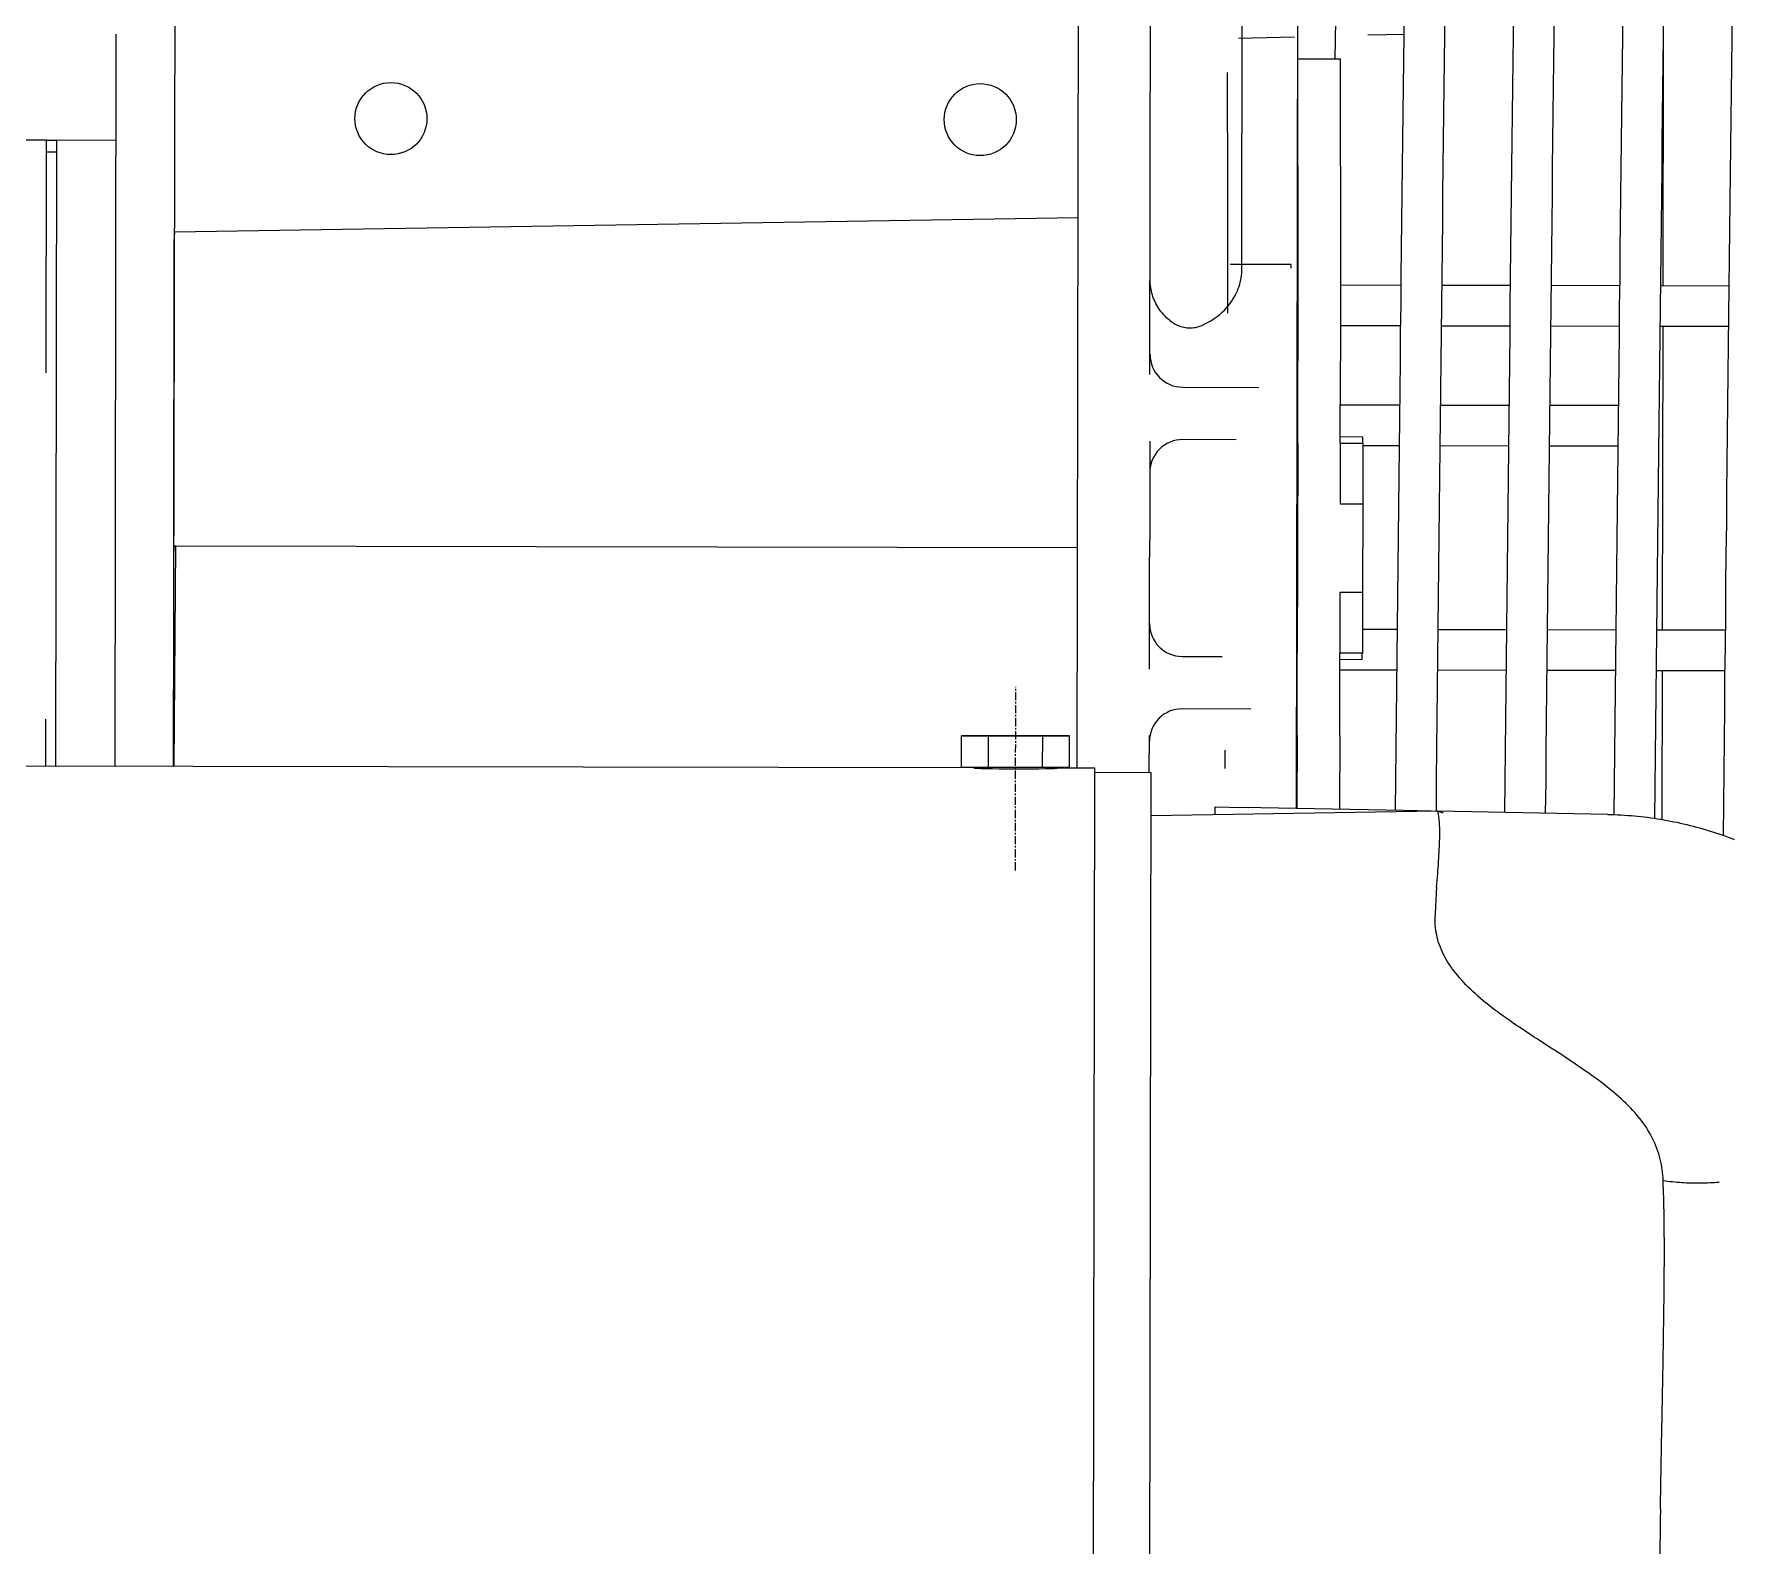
# Model space of a CAD drawing. Extents: x 766778 to 845620, y 133762 to 209800.
# Drawn here: x 786661.9 to 786921.5, y 190345.1 to 190576 of the extents above; entities that cross this region are included whole.
import ezdxf

# ---------------------------------------------------------------- set-up
doc = ezdxf.new("R2010")
doc.units = 0
doc.header["$MEASUREMENT"] = 0
doc.linetypes.add('CENTER', pattern=[2, 1.25, -0.25, 0.25, -0.25])
doc.layers.get('0').update_dxf_attribs({"color": 1, "linetype": 'CONTINUOUS'})
doc.layers.add('CENTER_LINES', color=1, linetype='CENTER')
doc.layers.add('LA-4748_SHOWN', color=2, linetype='CONTINUOUS', lineweight=53)
doc.layers.add('LA-5075_SHOWN', color=2, linetype='CONTINUOUS', lineweight=53)

# ---------------------------------------------------------------- blocks, each defined once
blk = doc.blocks.new('HE 3516C HSL RH')
at = {"layer": 'LA-5075_SHOWN', "color": 252, "lineweight": 5}
for p, q in [((-6412.33, 185.54), (-6403.76, 185.77)), ((-6392.56, 186.07), (-6387.05, 186.22)), ((-6404.19, 150.97), (-6413.54, 150.97)), ((-6404.18, 150.42), (-6404.19, 150.97)), ((-6414.18, 76.82), (-6414.2, 74.03))]:
    blk.add_line(p, q, dxfattribs=at)
at = {"layer": 'LA-5075_SHOWN', "color": 252, "lineweight": 5, "flags": 128}
blk.add_lwpolyline([(-6414.01, 180.29), (-6413.95, 161.91), (-6413.93, 143.53)], dxfattribs=at)
blk = doc.blocks.new('A$C7EB86452')
at = {"rotation": 352.0000000000881}
blk.add_blockref('HE 3516C HSL RH', (6185.31, -1654.92), dxfattribs=at)
blk = doc.blocks.new('ENGINE')
at = {"layer": 'CENTER_LINES', "color": 252, "lineweight": 5}
blk.add_line((945760.83, 205138.4), (945760.98, 205166.45), dxfattribs=at)
at = {"layer": 'LA-4748_SHOWN', "color": 252, "lineweight": 5}
for p, q in [((945632.33, 205154.72), (945633.74, 205423.56)), ((945770.32, 205153.99), (945771.37, 205352.92)), ((945795.72, 205230.1), (945796.04, 205290.5)), ((945803.79, 205147.72), (945804.53, 205288.95)), ((945781.64, 205214.08), (945781.98, 205279.44)), ((945820.63, 205265.74), (945820.69, 205269.63)), ((945826.86, 205269.59), (945826.8, 205265.71)), ((945837.33, 205265.61), (945837.39, 205269.51)), ((945843.56, 205269.47), (945843.5, 205265.58)), ((945854.02, 205265.49), (945854.09, 205269.39)), ((945860.26, 205269.31), (945860.2, 205265.4)), ((945810.14, 205267.97), (945810.09, 205265.08)), ((945870.72, 205264.99), (945870.78, 205268.98)), ((945623.91, 205266.6), (945623.33, 205154.76)), ((945810.09, 205265.08), (945810.05, 205262.17)), ((945820.57, 205261.81), (945820.63, 205265.74)), ((945826.8, 205265.71), (945826.74, 205261.78)), ((945837.26, 205261.67), (945837.33, 205265.61)), ((945843.5, 205265.58), (945843.44, 205261.64)), ((945853.96, 205261.54), (945854.02, 205265.49)), ((945860.19, 205264.69), (945859.99, 205227.38)), ((945860.2, 205265.4), (945860.14, 205261.44)), ((945870.66, 205260.96), (945870.72, 205264.99)), ((945804.39, 205262.2), (945810.89, 205262.17)), ((945820.5, 205257.84), (945820.57, 205261.81)), ((945826.74, 205261.78), (945826.68, 205257.8)), ((945837.2, 205257.69), (945837.26, 205261.67)), ((945843.44, 205261.64), (945843.38, 205257.65)), ((945853.9, 205257.55), (945853.96, 205261.54)), ((945860.14, 205261.44), (945860.08, 205257.43)), ((945870.59, 205256.89), (945870.66, 205260.96)), ((945820.44, 205253.83), (945820.5, 205257.84)), ((945826.68, 205257.8), (945826.62, 205253.78)), ((945837.14, 205253.67), (945837.2, 205257.69)), ((945843.38, 205257.65), (945843.32, 205253.62)), ((945853.84, 205253.52), (945853.9, 205257.55)), ((945860.08, 205257.43), (945860.01, 205253.38)), ((945870.53, 205252.77), (945870.59, 205256.89)), ((945820.38, 205249.77), (945820.44, 205253.83)), ((945826.62, 205253.78), (945826.56, 205249.72)), ((945837.08, 205249.61), (945837.14, 205253.67)), ((945843.32, 205253.62), (945843.25, 205249.55)), ((945853.78, 205249.45), (945853.84, 205253.52)), ((945860.01, 205253.38), (945859.95, 205249.29)), ((945870.47, 205248.6), (945870.53, 205252.77)), ((945613.25, 205250.43), (945598.27, 205250.51)), ((945613.07, 205214.91), (945613.25, 205250.44)), ((945613.25, 205250.44), (945614.83, 205250.43)), ((945613.25, 205248.66), (945614.82, 205248.65)), ((945614.33, 205154.81), (945614.83, 205250.45)), ((945614.83, 205250.45), (945623.83, 205250.4)), ((945820.32, 205245.67), (945820.38, 205249.77)), ((945826.56, 205249.72), (945826.49, 205245.62)), ((945837.02, 205245.5), (945837.08, 205249.61)), ((945843.25, 205249.55), (945843.19, 205245.44)), ((945853.72, 205245.34), (945853.78, 205249.45)), ((945859.95, 205249.29), (945859.89, 205245.16)), ((945870.4, 205244.39), (945870.47, 205248.6)), ((945804.33, 205243.61), (945804.22, 205216.01)), ((945810.83, 205243.57), (945810.72, 205215.98)), ((945820.26, 205241.53), (945820.32, 205245.67)), ((945826.49, 205245.62), (945826.43, 205241.48)), ((945836.96, 205241.35), (945837.02, 205245.5)), ((945843.19, 205245.44), (945843.13, 205241.29)), ((945853.65, 205241.18), (945853.72, 205245.34)), ((945859.89, 205245.16), (945859.83, 205240.99)), ((945870.34, 205240.14), (945870.4, 205244.39)), ((945820.19, 205237.36), (945820.26, 205241.53)), ((945826.43, 205241.48), (945826.37, 205237.3)), ((945836.89, 205237.17), (945836.96, 205241.35)), ((945843.13, 205241.29), (945843.07, 205237.11)), ((945853.59, 205236.99), (945853.65, 205241.18)), ((945859.83, 205240.99), (945859.76, 205236.78)), ((945632.76, 205236.38), (945770.77, 205238.06)), ((945870.28, 205235.85), (945870.34, 205240.14)), ((945632.76, 205236.38), (945632.66, 205234.83)), ((945820.13, 205233.14), (945820.19, 205237.36)), ((945826.37, 205237.3), (945826.31, 205233.09)), ((945836.83, 205232.95), (945836.89, 205237.17)), ((945843.07, 205237.11), (945843, 205232.88)), ((945853.53, 205232.75), (945853.59, 205236.99)), ((945859.76, 205236.78), (945859.7, 205232.53)), ((945870.21, 205231.52), (945870.28, 205235.85)), ((945632.66, 205234.83), (945632.41, 205186.81)), ((945820.07, 205228.89), (945820.13, 205233.14)), ((945826.31, 205233.09), (945826.24, 205228.84)), ((945836.77, 205228.69), (945836.83, 205232.95)), ((945843, 205232.88), (945842.94, 205228.62)), ((945853.47, 205228.49), (945853.53, 205232.75)), ((945859.7, 205232.53), (945859.64, 205228.25)), ((945870.15, 205227.16), (945870.21, 205231.52)), ((945781.72, 205228.25), (945781.72, 205228.56)), ((945781.74, 205227.95), (945781.72, 205228.25)), ((945781.76, 205227.65), (945781.74, 205227.95)), ((945795.29, 205227.47), (945795.39, 205227.8)), ((945795.39, 205227.8), (945795.48, 205228.13)), ((945795.48, 205228.13), (945795.55, 205228.45)), ((945795.55, 205228.45), (945795.61, 205228.78)), ((945795.61, 205228.78), (945795.66, 205229.11)), ((945795.66, 205229.11), (945795.7, 205229.44)), ((945795.7, 205229.44), (945795.72, 205229.77)), ((945795.72, 205229.77), (945795.72, 205230.1)), ((945820.01, 205224.61), (945820.07, 205228.89)), ((945826.24, 205228.84), (945826.18, 205224.55)), ((945836.7, 205224.39), (945836.77, 205228.69)), ((945842.94, 205228.62), (945842.88, 205224.33)), ((945853.4, 205224.18), (945853.47, 205228.49)), ((945859.64, 205228.25), (945859.57, 205223.93)), ((945781.8, 205227.35), (945781.76, 205227.65)), ((945781.85, 205227.06), (945781.8, 205227.35)), ((945781.91, 205226.77), (945781.85, 205227.06)), ((945781.97, 205226.49), (945781.91, 205226.77)), ((945782.05, 205226.21), (945781.97, 205226.49)), ((945782.14, 205225.94), (945782.05, 205226.21)), ((945782.24, 205225.67), (945782.14, 205225.94)), ((945782.35, 205225.4), (945782.24, 205225.67)), ((945782.47, 205225.14), (945782.35, 205225.4)), ((945782.59, 205224.88), (945782.47, 205225.14)), ((945793.9, 205224.84), (945794.14, 205225.17)), ((945794.14, 205225.17), (945794.35, 205225.5)), ((945794.35, 205225.5), (945794.55, 205225.83)), ((945794.55, 205225.83), (945794.73, 205226.16)), ((945794.73, 205226.16), (945794.89, 205226.48)), ((945794.89, 205226.48), (945795.04, 205226.81)), ((945795.04, 205226.81), (945795.17, 205227.14)), ((945795.17, 205227.14), (945795.29, 205227.47)), ((945810.77, 205227.64), (945820.05, 205227.59)), ((945826.22, 205227.56), (945836.75, 205227.5)), ((945842.92, 205227.47), (945853.45, 205227.41)), ((945859.62, 205227.38), (945870.15, 205227.32)), ((945870.08, 205222.76), (945870.15, 205227.16)), ((945782.73, 205224.63), (945782.59, 205224.88)), ((945782.87, 205224.37), (945782.73, 205224.63)), ((945783.03, 205224.13), (945782.87, 205224.37)), ((945783.19, 205223.88), (945783.03, 205224.13)), ((945783.37, 205223.64), (945783.19, 205223.88)), ((945783.56, 205223.41), (945783.37, 205223.64)), ((945783.76, 205223.18), (945783.56, 205223.41)), ((945783.97, 205222.95), (945783.76, 205223.18)), ((945784.2, 205222.73), (945783.97, 205222.95)), ((945784.43, 205222.52), (945784.2, 205222.73)), ((945784.68, 205222.31), (945784.43, 205222.52)), ((945790.95, 205222.23), (945791.46, 205222.56)), ((945791.46, 205222.56), (945791.92, 205222.88)), ((945791.92, 205222.88), (945792.33, 205223.21)), ((945792.33, 205223.21), (945792.7, 205223.54)), ((945792.7, 205223.54), (945793.04, 205223.86)), ((945793.04, 205223.86), (945793.36, 205224.19)), ((945793.36, 205224.19), (945793.64, 205224.52)), ((945793.64, 205224.52), (945793.9, 205224.84)), ((945819.94, 205220.29), (945820.01, 205224.61)), ((945826.18, 205224.55), (945826.12, 205220.24)), ((945836.64, 205220.07), (945836.7, 205224.39)), ((945842.88, 205224.33), (945842.82, 205220.01)), ((945853.34, 205219.85), (945853.4, 205224.18)), ((945859.57, 205223.93), (945859.51, 205219.58)), ((945870.02, 205218.32), (945870.08, 205222.76)), ((945784.68, 205222.31), (945784.86, 205222.17)), ((945784.86, 205222.17), (945785.04, 205222.04)), ((945785.04, 205222.04), (945785.23, 205221.92)), ((945785.23, 205221.92), (945785.42, 205221.8)), ((945785.42, 205221.8), (945785.61, 205221.69)), ((945785.61, 205221.69), (945785.81, 205221.6)), ((945785.81, 205221.6), (945786.01, 205221.51)), ((945786.01, 205221.51), (945786.22, 205221.43)), ((945786.22, 205221.43), (945786.43, 205221.36)), ((945786.43, 205221.36), (945786.64, 205221.3)), ((945786.64, 205221.3), (945786.85, 205221.25)), ((945786.85, 205221.25), (945787.07, 205221.21)), ((945787.07, 205221.21), (945787.29, 205221.18)), ((945787.29, 205221.18), (945787.51, 205221.16)), ((945787.51, 205221.16), (945787.73, 205221.16)), ((945787.73, 205221.16), (945787.96, 205221.16)), ((945787.96, 205221.16), (945788.18, 205221.18)), ((945788.18, 205221.18), (945788.4, 205221.2)), ((945788.4, 205221.2), (945788.62, 205221.24)), ((945788.62, 205221.24), (945788.83, 205221.29)), ((945788.83, 205221.29), (945789.05, 205221.35)), ((945789.05, 205221.35), (945789.26, 205221.41)), ((945789.26, 205221.41), (945789.47, 205221.49)), ((945789.47, 205221.49), (945789.68, 205221.58)), ((945789.68, 205221.58), (945790.36, 205221.9)), ((945790.36, 205221.9), (945790.95, 205222.23)), ((945810.74, 205221.44), (945819.96, 205221.39)), ((945819.88, 205215.95), (945819.94, 205220.29)), ((945826.12, 205220.24), (945826.05, 205215.89)), ((945826.13, 205221.36), (945836.66, 205221.3)), ((945836.58, 205215.71), (945836.64, 205220.07)), ((945842.82, 205220.01), (945842.75, 205215.64)), ((945842.83, 205221.27), (945853.36, 205221.21)), ((945859.53, 205221.18), (945870.06, 205221.12)), ((945859.96, 205221.18), (945859.71, 205174.76)), ((945853.28, 205215.48), (945853.34, 205219.85)), ((945859.51, 205219.58), (945859.45, 205215.19)), ((945869.95, 205213.85), (945870.02, 205218.32)), ((945819.82, 205211.57), (945819.88, 205215.95)), ((945826.05, 205215.89), (945825.99, 205211.5)), ((945836.51, 205211.32), (945836.58, 205215.71)), ((945842.75, 205215.64), (945842.69, 205211.25)), ((945853.21, 205211.08), (945853.28, 205215.48)), ((945859.45, 205215.19), (945859.38, 205210.77)), ((945786.63, 205212.11), (945798.26, 205212.04)), ((945869.89, 205209.35), (945869.95, 205213.85)), ((945819.75, 205207.15), (945819.82, 205211.57)), ((945825.99, 205211.5), (945825.93, 205207.08)), ((945836.45, 205206.9), (945836.51, 205211.32)), ((945842.69, 205211.25), (945842.62, 205206.82)), ((945853.15, 205206.65), (945853.21, 205211.08)), ((945859.38, 205210.77), (945859.32, 205206.31)), ((945819.78, 205209.24), (945810.69, 205209.28)), ((945819.69, 205202.71), (945819.75, 205207.15)), ((945825.93, 205207.08), (945825.86, 205202.63)), ((945836.48, 205209.15), (945825.96, 205209.2)), ((945853.18, 205209.06), (945842.66, 205209.11)), ((945869.82, 205204.81), (945869.89, 205209.35)), ((945814.09, 205204.4), (945810.67, 205204.42)), ((945836.39, 205202.45), (945836.45, 205206.9)), ((945842.62, 205206.82), (945842.56, 205202.36)), ((945853.08, 205202.18), (945853.15, 205206.65)), ((945859.32, 205206.31), (945859.25, 205201.83)), ((945869.76, 205200.24), (945869.82, 205204.81)), ((945781.59, 205203.86), (945781.51, 205188.83)), ((945794.78, 205204.06), (945786.59, 205204.11)), ((945804.16, 205203.45), (945803.99, 205171.45)), ((945810.66, 205203.42), (945810.61, 205194.18)), ((945814.15, 205203.4), (945810.66, 205203.42)), ((945819.69, 205203.04), (945814.15, 205203.06)), ((945819.63, 205198.23), (945819.69, 205202.71)), ((945825.86, 205202.63), (945825.8, 205198.15)), ((945836.39, 205202.95), (945825.87, 205203)), ((945836.32, 205197.96), (945836.39, 205202.45)), ((945842.56, 205202.36), (945842.5, 205197.87)), ((945853.09, 205202.86), (945842.57, 205202.92)), ((945853.02, 205197.69), (945853.08, 205202.18)), ((945859.25, 205201.83), (945859.19, 205197.31)), ((945869.69, 205195.64), (945869.76, 205200.24)), ((945819.56, 205193.73), (945819.63, 205198.23)), ((945825.8, 205198.15), (945825.74, 205193.64)), ((945836.26, 205193.45), (945836.32, 205197.96)), ((945842.5, 205197.87), (945842.43, 205193.35)), ((945852.96, 205193.16), (945853.02, 205197.69)), ((945859.19, 205197.31), (945859.12, 205192.77)), ((945814.11, 205194.16), (945810.61, 205194.18)), ((945814.04, 205180.64), (945814.11, 205194.16)), ((945869.63, 205191.01), (945869.69, 205195.64)), ((945819.5, 205189.2), (945819.56, 205193.73)), ((945825.74, 205193.64), (945825.67, 205189.11)), ((945836.19, 205188.91), (945836.26, 205193.45)), ((945842.43, 205193.35), (945842.37, 205188.81)), ((945852.89, 205188.61), (945852.96, 205193.16)), ((945859.12, 205192.77), (945859.06, 205188.2)), ((945781.48, 205183.57), (945781.51, 205188.83)), ((945819.43, 205184.64), (945819.5, 205189.2)), ((945825.67, 205189.11), (945825.61, 205184.55)), ((945836.13, 205184.34), (945836.19, 205188.91)), ((945842.37, 205188.81), (945842.3, 205184.24)), ((945869.56, 205186.35), (945869.63, 205191.01)), ((945632.5, 205188.36), (945632.41, 205186.81)), ((945632.41, 205154.72), (945632.79, 205188.35)), ((945632.41, 205186.81), (945632.49, 205186.81)), ((945632.79, 205188.36), (945632.5, 205188.36)), ((945632.79, 205188.35), (945632.79, 205188.36)), ((945770.5, 205187.63), (945632.79, 205188.35)), ((945852.83, 205184.03), (945852.89, 205188.61)), ((945859.06, 205188.2), (945859, 205183.61)), ((945869.49, 205181.66), (945869.56, 205186.35)), ((945781.4, 205169.06), (945781.48, 205183.57)), ((945819.37, 205180.05), (945819.43, 205184.64)), ((945825.61, 205184.55), (945825.54, 205179.97)), ((945836.06, 205179.75), (945836.13, 205184.34)), ((945842.3, 205184.24), (945842.24, 205179.65)), ((945852.76, 205179.43), (945852.83, 205184.03)), ((945859, 205183.61), (945858.93, 205178.99)), ((945869.43, 205176.96), (945869.49, 205181.66)), ((945810.54, 205180.66), (945810.49, 205171.42)), ((945814.04, 205180.64), (945810.54, 205180.66)), ((945819.3, 205175.45), (945819.37, 205180.05)), ((945825.54, 205179.97), (945825.48, 205175.36)), ((945836, 205175.13), (945836.06, 205179.75)), ((945842.24, 205179.65), (945842.17, 205175.03)), ((945852.7, 205174.81), (945852.76, 205179.43)), ((945858.93, 205178.99), (945858.87, 205174.35)), ((945869.36, 205172.22), (945869.43, 205176.96)), ((945819.3, 205174.97), (945814.01, 205175)), ((945819.24, 205170.82), (945819.3, 205175.45)), ((945825.48, 205175.36), (945825.41, 205170.73)), ((945836, 205174.88), (945825.47, 205174.94)), ((945835.94, 205170.49), (945836, 205175.13)), ((945842.17, 205175.03), (945842.11, 205170.39)), ((945852.7, 205174.8), (945842.17, 205174.85)), ((945852.63, 205170.16), (945852.7, 205174.81)), ((945858.87, 205174.35), (945858.8, 205169.68)), ((945869.4, 205174.71), (945858.87, 205174.76)), ((945786.41, 205170.99), (945792.53, 205170.95)), ((945813.98, 205171.4), (945810.49, 205171.42)), ((945819.17, 205166.18), (945819.24, 205170.82)), ((945825.41, 205170.73), (945825.35, 205166.08)), ((945869.29, 205167.47), (945869.36, 205172.22)), ((945819.21, 205168.77), (945810.48, 205168.82)), ((945813.91, 205170.4), (945810.49, 205170.42)), ((945835.91, 205168.68), (945825.39, 205168.74)), ((945835.87, 205165.84), (945835.94, 205170.49)), ((945842.11, 205170.39), (945842.04, 205165.72)), ((945852.61, 205168.6), (945842.08, 205168.65)), ((945852.57, 205165.49), (945852.63, 205170.16)), ((945858.8, 205169.68), (945858.73, 205164.99)), ((945869.31, 205168.51), (945858.78, 205168.56)), ((945859.68, 205168.56), (945859.56, 205145.85)), ((945819.11, 205161.51), (945819.17, 205166.18)), ((945825.35, 205166.08), (945825.28, 205161.41)), ((945835.81, 205161.16), (945835.87, 205165.84)), ((945842.04, 205165.72), (945841.98, 205161.04)), ((945852.5, 205160.8), (945852.57, 205165.49)), ((945869.23, 205162.69), (945869.29, 205167.47)), ((945796.86, 205162.93), (945786.37, 205162.99)), ((945858.73, 205164.99), (945858.67, 205160.28)), ((945612.79, 205162.01), (945612.75, 205154.82)), ((945819.04, 205156.82), (945819.11, 205161.51)), ((945825.28, 205161.41), (945825.22, 205156.71)), ((945835.74, 205156.46), (945835.81, 205161.16)), ((945841.98, 205161.04), (945841.91, 205156.33)), ((945852.44, 205156.09), (945852.5, 205160.8)), ((945858.67, 205160.28), (945858.6, 205155.55)), ((945869.16, 205157.9), (945869.23, 205162.69)), ((945752.65, 205154.21), (945752.68, 205159.01)), ((945752.68, 205159.01), (945756.81, 205158.99)), ((945756.81, 205158.99), (945752.68, 205159.01)), ((945756.78, 205154.19), (945756.81, 205158.99)), ((945756.81, 205158.99), (945765.06, 205158.94)), ((945765.06, 205158.94), (945756.81, 205158.99)), ((945765.03, 205154.14), (945765.06, 205158.94)), ((945765.06, 205158.94), (945769.18, 205158.92)), ((945769.18, 205158.92), (945765.06, 205158.94)), ((945769.16, 205154.12), (945769.18, 205158.92)), ((945781.32, 205153.27), (945781.35, 205158.92)), ((945803.92, 205158.9), (945803.85, 205147.72)), ((945810.42, 205158.86), (945810.35, 205147.58)), ((945869.1, 205153.08), (945869.16, 205157.9)), ((945754.53, 205154.07), (945562.31, 205155.08)), ((945818.98, 205152.11), (945819.04, 205156.82)), ((945825.22, 205156.71), (945825.15, 205152)), ((945835.67, 205151.74), (945835.74, 205156.46)), ((945841.91, 205156.33), (945841.85, 205151.6)), ((945852.37, 205151.36), (945852.44, 205156.09)), ((945858.6, 205155.55), (945858.54, 205150.79)), ((945752.65, 205154.21), (945756.78, 205154.19)), ((945754.53, 205154.07), (945754.52, 205154.2)), ((945756.78, 205154.19), (945765.03, 205154.14)), ((945765.03, 205154.14), (945769.16, 205154.12)), ((945767.28, 205154.01), (945767.29, 205154.13)), ((945773.02, 205153.98), (945767.28, 205154.01)), ((945772.29, 205015.3), (945773.02, 205153.98)), ((945781.62, 205153.26), (945773.01, 205153.31)), ((945773.01, 205153.3), (945773.01, 205153.3)), ((945780.9, 205017.2), (945781.62, 205153.25)), ((945781.62, 205153.25), (945781.62, 205153.26)), ((945869.03, 205148.23), (945869.1, 205153.08)), ((945818.91, 205147.38), (945818.98, 205152.11)), ((945825.15, 205152), (945825.09, 205147.27)), ((945835.61, 205147), (945835.67, 205151.74)), ((945841.85, 205151.6), (945841.78, 205146.86)), ((945852.3, 205146.61), (945852.37, 205151.36)), ((945858.54, 205150.79), (945858.47, 205146.02)), ((945781.59, 205146.74), (945825.23, 205147.27)), ((945791.37, 205146.85), (945791.37, 205148.01)), ((945791.37, 205148.01), (945795.57, 205147.91)), ((945820.17, 205147.35), (945795.57, 205147.91)), ((945824.37, 205147.26), (945820.17, 205147.35)), ((945825.3, 205147.24), (945825.26, 205147.26)), ((945825.26, 205147.26), (945826.17, 205146.97)), ((945825.33, 205147.19), (945825.3, 205147.24)), ((945825.37, 205147.12), (945825.33, 205147.19)), ((945851.34, 205146.64), (945825.34, 205147.23)), ((945868.96, 205143.38), (945869.03, 205148.23)), ((945825.4, 205147.04), (945825.37, 205147.12)), ((945825.43, 205146.93), (945825.4, 205147.04)), ((945825.46, 205146.8), (945825.43, 205146.93)), ((945825.49, 205146.65), (945825.46, 205146.8)), ((945825.51, 205146.48), (945825.49, 205146.65)), ((945825.53, 205146.29), (945825.51, 205146.48)), ((945825.56, 205146.09), (945825.53, 205146.29)), ((945825.58, 205145.86), (945825.56, 205146.09)), ((945825.59, 205145.61), (945825.58, 205145.86)), ((945825.61, 205145.35), (945825.59, 205145.61)), ((945825.63, 205145.06), (945825.61, 205145.35)), ((945825.64, 205144.76), (945825.63, 205145.06)), ((945825.65, 205144.44), (945825.64, 205144.76)), ((945851.34, 205146.64), (945851.85, 205146.63)), ((945851.85, 205146.63), (945852.35, 205146.61)), ((945852.35, 205146.61), (945852.86, 205146.59)), ((945852.86, 205146.59), (945853.36, 205146.56)), ((945853.36, 205146.56), (945853.86, 205146.53)), ((945853.86, 205146.53), (945854.37, 205146.49)), ((945854.37, 205146.49), (945854.87, 205146.45)), ((945854.87, 205146.45), (945855.38, 205146.41)), ((945855.38, 205146.41), (945855.88, 205146.36)), ((945855.88, 205146.36), (945856.38, 205146.3)), ((945856.38, 205146.3), (945856.88, 205146.24)), ((945856.88, 205146.24), (945857.39, 205146.18)), ((945857.39, 205146.18), (945857.89, 205146.11)), ((945857.89, 205146.11), (945858.39, 205146.04)), ((945858.39, 205146.04), (945858.89, 205145.96)), ((945858.89, 205145.96), (945859.39, 205145.88)), ((945859.39, 205145.88), (945859.89, 205145.79)), ((945859.89, 205145.79), (945860.39, 205145.7)), ((945860.39, 205145.7), (945860.89, 205145.6)), ((945860.89, 205145.6), (945861.39, 205145.5)), ((945861.39, 205145.5), (945861.89, 205145.4)), ((945861.89, 205145.4), (945862.38, 205145.29)), ((945862.38, 205145.29), (945862.88, 205145.17)), ((945862.88, 205145.17), (945863.37, 205145.05)), ((945863.37, 205145.05), (945863.87, 205144.93)), ((945863.87, 205144.93), (945864.36, 205144.8)), ((945864.36, 205144.8), (945864.85, 205144.67)), ((945864.85, 205144.67), (945865.34, 205144.54)), ((945825.59, 205141.82), (945825.61, 205142.23)), ((945825.61, 205142.23), (945825.63, 205142.63)), ((945825.63, 205142.63), (945825.64, 205143.02)), ((945825.64, 205143.02), (945825.65, 205143.4)), ((945825.65, 205144.11), (945825.65, 205144.44)), ((945825.65, 205143.76), (945825.65, 205144.11)), ((945825.65, 205143.4), (945825.65, 205143.76)), ((945865.34, 205144.54), (945865.83, 205144.4)), ((945865.83, 205144.4), (945866.32, 205144.25)), ((945866.32, 205144.25), (945866.8, 205144.1)), ((945866.8, 205144.1), (945867.29, 205143.95)), ((945867.29, 205143.95), (945867.77, 205143.79)), ((945867.77, 205143.79), (945868.25, 205143.63)), ((945868.25, 205143.63), (945868.73, 205143.46)), ((945868.73, 205143.46), (945869.2, 205143.29)), ((945869.2, 205143.29), (945869.68, 205143.11)), ((945869.68, 205143.11), (945870.15, 205142.93)), ((945870.15, 205142.93), (945870.62, 205142.75)), ((945825.42, 205139.1), (945825.46, 205139.58)), ((945825.46, 205139.58), (945825.49, 205140.04)), ((945825.49, 205140.04), (945825.52, 205140.5)), ((945825.52, 205140.5), (945825.55, 205140.95)), ((945825.55, 205140.95), (945825.57, 205141.39)), ((945825.57, 205141.39), (945825.59, 205141.82)), ((945825.23, 205136.65), (945825.27, 205137.15)), ((945825.27, 205137.15), (945825.31, 205137.64)), ((945825.31, 205137.64), (945825.35, 205138.13)), ((945825.35, 205138.13), (945825.39, 205138.62)), ((945825.39, 205138.62), (945825.42, 205139.1)), ((945825.13, 205135.65), (945825.18, 205136.15)), ((945825.18, 205136.15), (945825.23, 205136.65)), ((945824.88, 205130.94), (945824.9, 205131.32)), ((945824.88, 205130.57), (945824.88, 205130.94)), ((945824.89, 205130.2), (945824.88, 205130.57)), ((945824.91, 205129.82), (945824.89, 205130.2)), ((945824.95, 205129.45), (945824.91, 205129.82)), ((945824.99, 205129.08), (945824.95, 205129.45)), ((945825.05, 205128.7), (945824.99, 205129.08)), ((945825.13, 205128.33), (945825.05, 205128.7)), ((945825.21, 205127.95), (945825.13, 205128.33)), ((945825.31, 205127.58), (945825.21, 205127.95)), ((945825.42, 205127.2), (945825.31, 205127.58)), ((945825.55, 205126.83), (945825.42, 205127.2)), ((945825.69, 205126.45), (945825.55, 205126.83)), ((945825.84, 205126.08), (945825.69, 205126.45)), ((945826, 205125.7), (945825.84, 205126.08)), ((945826.18, 205125.33), (945826, 205125.7)), ((945826.37, 205124.97), (945826.18, 205125.33)), ((945826.57, 205124.6), (945826.37, 205124.97)), ((945826.78, 205124.24), (945826.57, 205124.6)), ((945827.01, 205123.88), (945826.78, 205124.24)), ((945827.25, 205123.52), (945827.01, 205123.88)), ((945827.49, 205123.17), (945827.25, 205123.52)), ((945827.76, 205122.81), (945827.49, 205123.17)), ((945828.03, 205122.46), (945827.76, 205122.81)), ((945828.31, 205122.11), (945828.03, 205122.46)), ((945828.61, 205121.76), (945828.31, 205122.11)), ((945828.92, 205121.4), (945828.61, 205121.76)), ((945829.24, 205121.05), (945828.92, 205121.4)), ((945829.57, 205120.7), (945829.24, 205121.05)), ((945829.91, 205120.35), (945829.57, 205120.7)), ((945830.26, 205120.01), (945829.91, 205120.35)), ((945830.63, 205119.66), (945830.26, 205120.01)), ((945831, 205119.31), (945830.63, 205119.66)), ((945831.39, 205118.96), (945831, 205119.31)), ((945831.79, 205118.62), (945831.39, 205118.96)), ((945832.19, 205118.27), (945831.79, 205118.62)), ((945832.61, 205117.92), (945832.19, 205118.27)), ((945833.04, 205117.58), (945832.61, 205117.92)), ((945833.48, 205117.23), (945833.04, 205117.58)), ((945833.92, 205116.89), (945833.48, 205117.23)), ((945834.38, 205116.54), (945833.92, 205116.89)), ((945834.85, 205116.2), (945834.38, 205116.54)), ((945835.32, 205115.85), (945834.85, 205116.2)), ((945835.8, 205115.51), (945835.32, 205115.85)), ((945836.29, 205115.16), (945835.8, 205115.51)), ((945836.78, 205114.82), (945836.29, 205115.16)), ((945837.29, 205114.47), (945836.78, 205114.82)), ((945837.79, 205114.13), (945837.29, 205114.47)), ((945838.31, 205113.78), (945837.79, 205114.13)), ((945838.83, 205113.43), (945838.31, 205113.78)), ((945839.35, 205113.09), (945838.83, 205113.43)), ((945839.87, 205112.74), (945839.35, 205113.09)), ((945840.4, 205112.39), (945839.87, 205112.74)), ((945840.94, 205112.04), (945840.4, 205112.39)), ((945841.47, 205111.7), (945840.94, 205112.04)), ((945842, 205111.35), (945841.47, 205111.7)), ((945842.54, 205111), (945842, 205111.35)), ((945843.08, 205110.65), (945842.54, 205111)), ((945843.61, 205110.3), (945843.08, 205110.65)), ((945844.15, 205109.94), (945843.61, 205110.3)), ((945844.68, 205109.59), (945844.15, 205109.94)), ((945845.21, 205109.24), (945844.68, 205109.59)), ((945845.73, 205108.89), (945845.21, 205109.24)), ((945846.26, 205108.53), (945845.73, 205108.89)), ((945846.77, 205108.18), (945846.26, 205108.53)), ((945847.29, 205107.83), (945846.77, 205108.18)), ((945847.79, 205107.47), (945847.29, 205107.83)), ((945848.29, 205107.12), (945847.79, 205107.47)), ((945848.78, 205106.76), (945848.29, 205107.12)), ((945849.26, 205106.41), (945848.78, 205106.76)), ((945849.74, 205106.06), (945849.26, 205106.41)), ((945850.2, 205105.7), (945849.74, 205106.06)), ((945850.66, 205105.35), (945850.2, 205105.7)), ((945851.1, 205105), (945850.66, 205105.35)), ((945851.54, 205104.64), (945851.1, 205105)), ((945851.97, 205104.29), (945851.54, 205104.64)), ((945852.38, 205103.93), (945851.97, 205104.29)), ((945852.79, 205103.57), (945852.38, 205103.93)), ((945853.19, 205103.22), (945852.79, 205103.57)), ((945853.57, 205102.86), (945853.19, 205103.22)), ((945853.95, 205102.5), (945853.57, 205102.86)), ((945854.31, 205102.14), (945853.95, 205102.5)), ((945854.66, 205101.77), (945854.31, 205102.14)), ((945855, 205101.41), (945854.66, 205101.77)), ((945855.33, 205101.04), (945855, 205101.41)), ((945855.65, 205100.67), (945855.33, 205101.04)), ((945855.95, 205100.3), (945855.65, 205100.67)), ((945856.24, 205099.93), (945855.95, 205100.3)), ((945856.52, 205099.56), (945856.24, 205099.93)), ((945856.79, 205099.18), (945856.52, 205099.56)), ((945857.05, 205098.8), (945856.79, 205099.18)), ((945857.29, 205098.41), (945857.05, 205098.8)), ((945857.52, 205098.02), (945857.29, 205098.41)), ((945857.74, 205097.63), (945857.52, 205098.02)), ((945857.94, 205097.24), (945857.74, 205097.63)), ((945858.13, 205096.84), (945857.94, 205097.24)), ((945858.32, 205096.44), (945858.13, 205096.84)), ((945858.48, 205096.03), (945858.32, 205096.44)), ((945858.64, 205095.63), (945858.48, 205096.03)), ((945858.78, 205095.22), (945858.64, 205095.63)), ((945858.92, 205094.81), (945858.78, 205095.22)), ((945859.04, 205094.4), (945858.92, 205094.81)), ((945859.14, 205094), (945859.04, 205094.4)), ((945859.24, 205093.59), (945859.14, 205094)), ((945859.32, 205093.18), (945859.24, 205093.59)), ((945859.39, 205092.77), (945859.32, 205093.18)), ((945859.45, 205092.36), (945859.39, 205092.77)), ((945859.5, 205091.95), (945859.45, 205092.36)), ((945859.53, 205091.54), (945859.5, 205091.95)), ((945859.56, 205091.13), (945859.53, 205091.54)), ((945859.57, 205090.71), (945859.56, 205091.13)), ((945859.57, 205090.71), (945859.93, 205090.66)), ((945859.58, 205090.31), (945859.57, 205090.71)), ((945859.6, 205089.9), (945859.58, 205090.31)), ((945859.93, 205090.66), (945860.29, 205090.62)), ((945860.29, 205090.62), (945860.65, 205090.58)), ((945860.65, 205090.58), (945861.01, 205090.54)), ((945861.01, 205090.54), (945861.37, 205090.5)), ((945861.37, 205090.5), (945861.73, 205090.47)), ((945861.73, 205090.47), (945862.09, 205090.43)), ((945862.09, 205090.43), (945862.45, 205090.41)), ((945862.45, 205090.41), (945862.81, 205090.38)), ((945862.81, 205090.38), (945863.16, 205090.36)), ((945863.16, 205090.36), (945863.52, 205090.35)), ((945863.52, 205090.35), (945863.88, 205090.34)), ((945863.88, 205090.34), (945864.24, 205090.33)), ((945864.24, 205090.33), (945864.59, 205090.32)), ((945864.59, 205090.32), (945864.95, 205090.32)), ((945864.95, 205090.32), (945865.3, 205090.33)), ((945865.3, 205090.33), (945865.66, 205090.33)), ((945865.66, 205090.33), (945866.01, 205090.34)), ((945866.01, 205090.34), (945866.37, 205090.35)), ((945866.37, 205090.35), (945866.72, 205090.37)), ((945866.72, 205090.37), (945867.07, 205090.38)), ((945867.07, 205090.38), (945867.42, 205090.4)), ((945867.42, 205090.4), (945867.77, 205090.42)), ((945867.77, 205090.42), (945868.12, 205090.44)), ((945859.62, 205089.49), (945859.6, 205089.9)), ((945859.63, 205089.08), (945859.62, 205089.49)), ((945859.64, 205088.67), (945859.63, 205089.08)), ((945859.66, 205088.25), (945859.64, 205088.67)), ((945859.67, 205087.83), (945859.66, 205088.25)), ((945859.68, 205087.42), (945859.67, 205087.83)), ((945859.69, 205087), (945859.68, 205087.42)), ((945859.69, 205086.57), (945859.69, 205087)), ((945859.7, 205086.15), (945859.69, 205086.57)), ((945859.71, 205085.72), (945859.7, 205086.15)), ((945859.71, 205085.3), (945859.71, 205085.72)), ((945859.72, 205084.87), (945859.71, 205085.3)), ((945859.72, 205084.44), (945859.72, 205084.87)), ((945859.73, 205084), (945859.72, 205084.44)), ((945859.73, 205083.57), (945859.73, 205084)), ((945859.73, 205083.13), (945859.73, 205083.57)), ((945859.73, 205082.69), (945859.73, 205083.13)), ((945859.73, 205082.25), (945859.73, 205082.69)), ((945859.73, 205081.81), (945859.73, 205082.25)), ((945859.73, 205081.37), (945859.73, 205081.81)), ((945859.73, 205080.92), (945859.73, 205081.37)), ((945859.73, 205080.48), (945859.73, 205080.92)), ((945859.73, 205080.03), (945859.73, 205080.48)), ((945859.73, 205079.58), (945859.73, 205080.03)), ((945859.71, 205077.3), (945859.72, 205077.76)), ((945859.71, 205076.84), (945859.71, 205077.3)), ((945859.72, 205078.67), (945859.73, 205079.13)), ((945859.72, 205078.22), (945859.72, 205078.67)), ((945859.72, 205077.76), (945859.72, 205078.22)), ((945859.73, 205079.13), (945859.73, 205079.58)), ((945859.68, 205074.5), (945859.69, 205074.97)), ((945859.68, 205074.03), (945859.68, 205074.5)), ((945859.69, 205074.97), (945859.7, 205075.44)), ((945859.7, 205075.91), (945859.71, 205076.37)), ((945859.7, 205075.44), (945859.7, 205075.91)), ((945859.71, 205076.37), (945859.71, 205076.84)), ((945859.64, 205071.63), (945859.65, 205072.12)), ((945859.65, 205072.12), (945859.66, 205072.6)), ((945859.66, 205073.08), (945859.67, 205073.55)), ((945859.66, 205072.6), (945859.66, 205073.08)), ((945859.67, 205073.55), (945859.68, 205074.03)), ((945859.6, 205069.19), (945859.61, 205069.68)), ((945859.61, 205069.68), (945859.62, 205070.17)), ((945859.62, 205070.17), (945859.63, 205070.66)), ((945859.63, 205071.15), (945859.64, 205071.63)), ((945859.63, 205070.66), (945859.63, 205071.15)), ((945859.55, 205066.69), (945859.56, 205067.19)), ((945859.56, 205067.19), (945859.57, 205067.7)), ((945859.57, 205067.7), (945859.58, 205068.19)), ((945859.58, 205068.19), (945859.59, 205068.69)), ((945859.59, 205068.69), (945859.6, 205069.19)), ((945859.49, 205063.63), (945859.5, 205064.14)), ((945859.5, 205064.14), (945859.51, 205064.66)), ((945859.51, 205064.66), (945859.52, 205065.17)), ((945859.52, 205065.17), (945859.53, 205065.68)), ((945859.53, 205065.68), (945859.54, 205066.18)), ((945859.54, 205066.18), (945859.55, 205066.69)), ((945859.43, 205061.01), (945859.45, 205061.54)), ((945859.45, 205061.54), (945859.46, 205062.06)), ((945859.46, 205062.06), (945859.47, 205062.59)), ((945859.47, 205062.59), (945859.48, 205063.11)), ((945859.48, 205063.11), (945859.49, 205063.63)), ((945859.39, 205058.88), (945859.4, 205059.42)), ((945859.4, 205059.42), (945859.41, 205059.95)), ((945859.41, 205059.95), (945859.42, 205060.48)), ((945859.42, 205060.48), (945859.43, 205061.01)), ((945859.33, 205056.17), (945859.34, 205056.72)), ((945859.34, 205056.72), (945859.35, 205057.27)), ((945859.35, 205057.27), (945859.36, 205057.81)), ((945859.36, 205057.81), (945859.38, 205058.35)), ((945859.38, 205058.35), (945859.39, 205058.88)), ((945859.26, 205053.41), (945859.28, 205053.96)), ((945859.28, 205053.96), (945859.29, 205054.52)), ((945859.29, 205054.52), (945859.3, 205055.07)), ((945859.3, 205055.07), (945859.31, 205055.63)), ((945859.31, 205055.63), (945859.33, 205056.17)), ((945859.2, 205050.58), (945859.21, 205051.15)), ((945859.21, 205051.15), (945859.23, 205051.72)), ((945859.23, 205051.72), (945859.24, 205052.28)), ((945859.24, 205052.28), (945859.25, 205052.85)), ((945859.25, 205052.85), (945859.26, 205053.41)), ((945859.15, 205048.28), (945859.16, 205048.86)), ((945859.16, 205048.86), (945859.18, 205049.43)), ((945859.18, 205049.43), (945859.19, 205050.01)), ((945859.19, 205050.01), (945859.2, 205050.58)), ((945859.1, 205045.93), (945859.11, 205046.52)), ((945859.11, 205046.52), (945859.12, 205047.11)), ((945859.12, 205047.11), (945859.14, 205047.69)), ((945859.14, 205047.69), (945859.15, 205048.28)), ((945859.04, 205042.96), (945859.05, 205043.56)), ((945859.05, 205043.56), (945859.06, 205044.15)), ((945859.06, 205044.15), (945859.07, 205044.75)), ((945859.07, 205044.75), (945859.09, 205045.34)), ((945859.09, 205045.34), (945859.1, 205045.93)), ((945858.99, 205040.53), (945859, 205041.14)), ((945859, 205041.14), (945859.01, 205041.75)), ((945859.01, 205041.75), (945859.02, 205042.35)), ((945859.02, 205042.35), (945859.04, 205042.96))]:
    blk.add_line(p, q, dxfattribs=at)
for centre in [(945665.85, 205253.54), (945755.85, 205253.07)]:
    blk.add_circle(centre, 5.5, dxfattribs=at)
for centre, start, end in [((945786.66, 205217.11), 179.6986, 269.6986), ((945786.56, 205199.11), 89.6986, 179.6986), ((945786.44, 205175.99), 179.6986, 269.6986), ((945786.35, 205157.99), 89.6986, 179.6986)]:
    blk.add_arc(centre, 5, start, end, dxfattribs=at)
for centre, major_axis, ratio, start_param, end_param in [((945804, 205187.45), (0.39, 74.75), 0.000727, 5.607736, 6.283185), ((945810.5, 205187.42), (0.39, 74.75), 0.000727, 5.607736, 6.283185), ((945804, 205187.45), (0.33, 63.33), 0.000727, 4.034292, 6.283185), ((945804.46, 205265.69), (-0.13, -25.5), 0.000727, 5.607736, 5.759587), ((945810.96, 205265.66), (-0.13, -25.5), 0.000727, 5.607736, 5.759587), ((945804.15, 205203.45), (-0.08, -14.5), 0.000727, 1.570796, 2.617994), ((945810.65, 205203.42), (-0.08, -14.5), 0.000727, 1.570796, 2.617994), ((945814, 205187.4), (0.09, 17), 0.000727, 5.938484, 6.283185), ((945814.07, 205187.4), (0.08, 16), 0.000727, 5.148858, 6.283185), ((945814.07, 205187.4), (-0.08, -16), 0.000727, 0, 1.134327), ((945803.98, 205171.45), (-0.08, -14.5), 0.000727, 0.523599, 1.570796), ((945810.48, 205171.42), (-0.08, -14.5), 0.000727, 0.523599, 1.570796), ((945814, 205187.4), (-0.09, -17), 0.000727, 0, 0.344701), ((945760.9, 205154.04), (6.38, -0.03), 0.017624, 3.141989, 6.282789), ((945828.74, 205146.16), (-3.51, 1.1), 0.01583, 6.195246, 6.234749), ((946760.3, 205082.9), (4.93, 936.79), 0.999848, 1.519878, 1.524353), ((945828.52, 205135.31), (0.21, 3.54), 0.959257, 1.532502, 1.573901), ((947352.18, 205012.25), (7.82, 1493.66), 0.999849, 1.557941, 1.572346), ((947318.45, 205012.32), (-51.56, 1458.84), 0.99999, 1.516145, 1.517006)]:
    blk.add_ellipse(centre, major_axis=major_axis, ratio=ratio, start_param=start_param, end_param=end_param, dxfattribs=at)
blk.add_ellipse((945804.07, 205187.45), major_axis=(-0.05, -9), ratio=0.000727, dxfattribs=at)
at = {"color": 4, "linetype": 'Continuous', "ltscale": 12, "rotation": 7.698618751251217}
blk.add_blockref('A$C7EB86452', (945855.32, 205857.51), dxfattribs=at)

msp = doc.modelspace()

# ---------------------------------------------------------------- block references
at = {"color": 7, "linetype": 'Continuous', "rotation": 0.1984573570547499}
msp.add_blockref('ENGINE', (-158232.80366, -17964.77499), dxfattribs=at)

doc.saveas('drawing.dxf')
